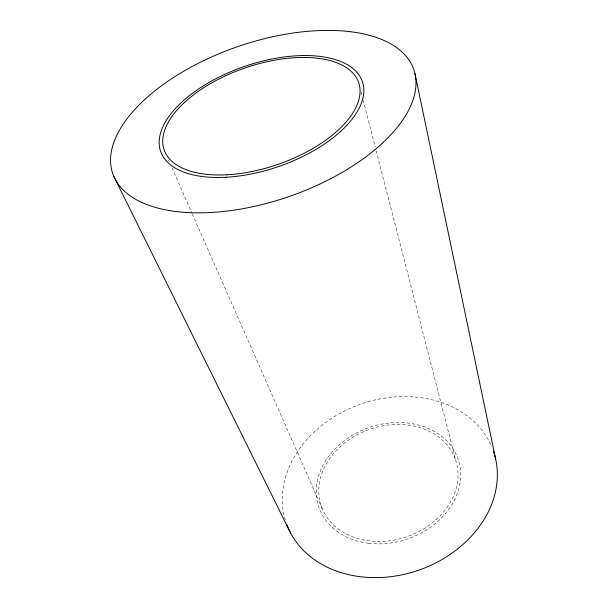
<?xml version="1.0" encoding="UTF-8"?>
<svg xmlns="http://www.w3.org/2000/svg" width="608" height="608" viewBox="0 0 608 608"><rect width="100%" height="100%" fill="white"/><g stroke="black" fill="none" stroke-linecap="round" stroke-linejoin="round"><path stroke-width="0.46" stroke-dasharray="3.04 2.28" d="M168.507 159.972L169.275 161.705M171.958 167.785L191.862 212.944M192.242 213.811L322.407 509.078M361.061 91.884L362.003 95.562M363.189 100.153L375.235 147.014M376.177 150.693L455.992 461.259A71.007 56.84 -19.1 0 1 369.041 540.877A71.007 56.84 -19.1 0 1 340.146 446.743A71.007 56.84 -19.1 0 1 455.992 461.259M285.281 520.045A109.638 87.947 -19.1 0 1 360.012 404.358A109.638 87.947 -19.1 0 1 491.69 446.698M368.547 543.278A73.644 58.953 -19.1 0 0 458.546 460.56A73.644 58.953 -19.1 0 0 338.322 445.717A73.644 58.953 -19.1 0 0 368.547 543.278"/><path stroke-width="0.91" d="M113.78 176.381L290.639 533.087M414.945 73.56A159.281 79.238 -19.1 0 1 202.928 212.808A159.281 79.238 -19.1 0 1 171.942 78.508A159.281 79.238 -19.1 0 1 414.945 73.56L495.634 458.994M493.377 451.068A109.638 87.947 -19.1 0 1 419.953 569.734A109.638 87.947 -19.1 0 1 286.953 524.97M226.009 177.247A106.75 52.881 -19.1 0 0 362.383 81.594A106.75 52.881 -19.1 0 0 196.11 90.676A106.75 52.881 -19.1 0 0 226.009 177.247M226.898 174.77A102.912 50.966 -19.1 0 0 358.697 82.696A102.912 50.966 -19.1 0 0 198.588 91.154A102.912 50.966 -19.1 0 0 226.898 174.77"/></g></svg>
